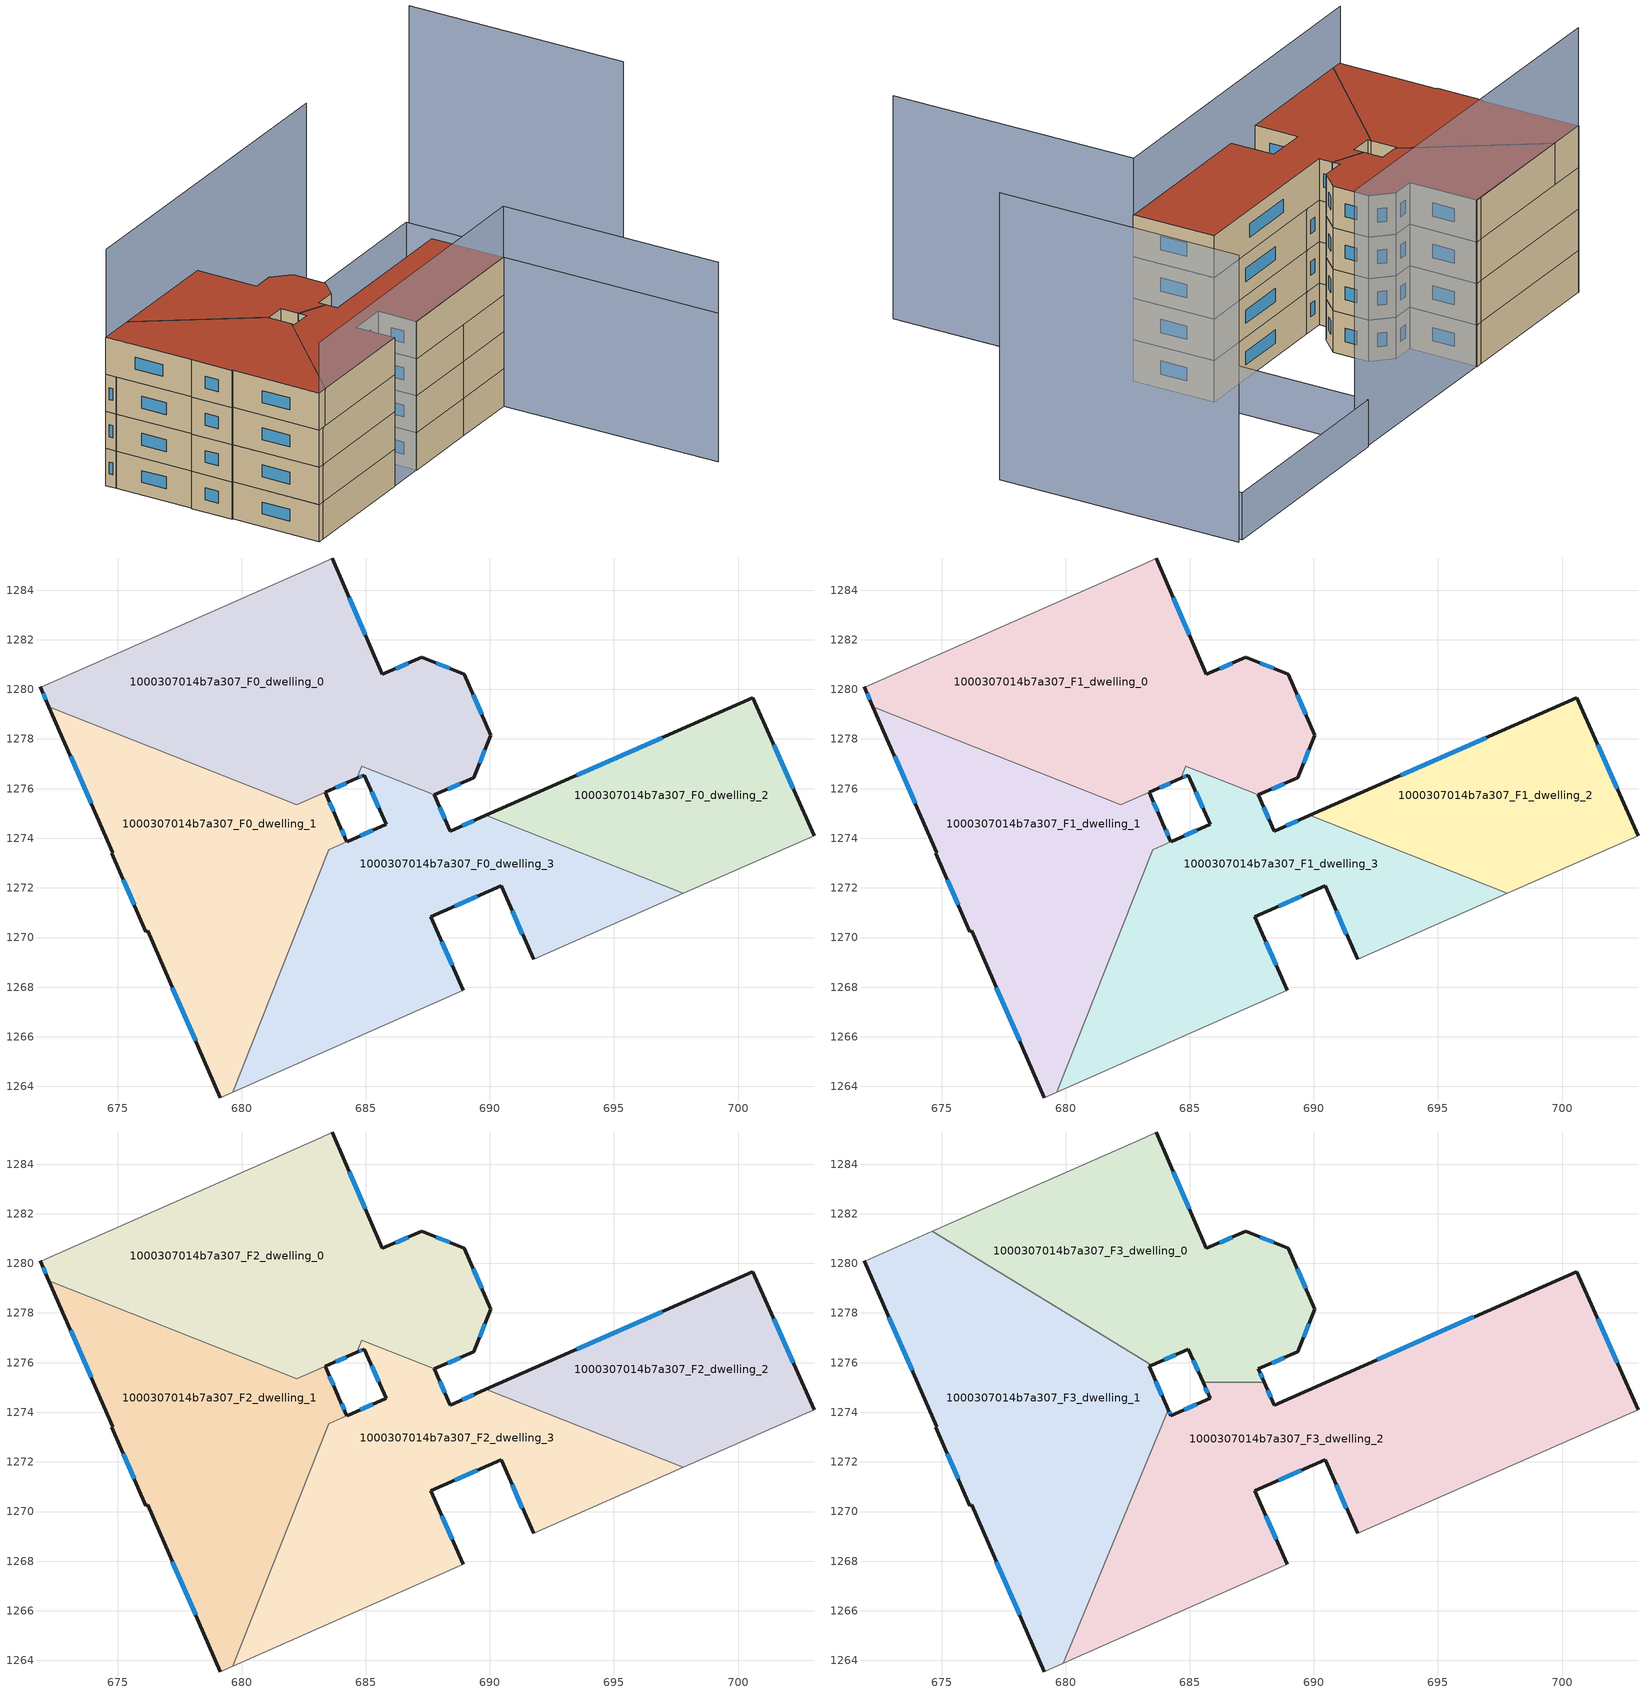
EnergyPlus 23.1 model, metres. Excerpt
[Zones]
1000307014b7a307_F0_dwelling_0
 floor ground (EU_floor_Construction): 688.96,1280.62 690.03,1278.15 689.35,1276.44 687.77,1275.75 684.84,1276.91 684.64,1276.41 682.23,1275.34 672.23,1279.3 671.87,1280.11 671.91,1280.09 683.18,1285.07 683.64,1285.28 685.66,1280.6 687.25,1281.29 z0
 wall outside (EU_wall_Construction): 671.87,1280.11 672.23,1279.3 / 687.77,1275.75 689.35,1276.44 690.03,1278.15 688.96,1280.62 687.25,1281.29 685.66,1280.6 683.64,1285.28 / 683.36,1275.85 684.64,1276.41 z0:3
 wall adiabatic (EU_wall_Construction): 683.64,1285.28 683.18,1285.07 671.91,1280.09 671.87,1280.11 z0:3
 wall to 1000307014b7a307_F0_dwelling_3 (EU_wall_Construction): 684.64,1276.41 684.84,1276.91 687.77,1275.75 z0:3
 wall to 1000307014b7a307_F0_dwelling_1 (EU_wall_Construction): 672.23,1279.3 682.22,1275.34 / 682.23,1275.34 683.36,1275.85 z0:3
 window (EU_Window_Construction): 671.99,1279.84 672.11,1279.58 / 684.97,1282.19 684.33,1283.69 / 686.71,1281.06 686.2,1280.84 / 688.38,1280.85 687.83,1281.06 / 689.67,1278.99 689.33,1279.78 / 689.59,1277.02 689.8,1277.57 / 688.31,1275.98 688.81,1276.2 / 683.8,1276.04 684.21,1276.22 z1.02:1.98
1000307014b7a307_F0_dwelling_1
 floor ground (EU_floor_Construction): 683.36,1275.85 683.87,1274.69 683.92,1274.59 684.24,1273.86 683.5,1273.53 679.64,1263.77 679.14,1263.55 676.21,1270.27 676.13,1270.24 674.76,1273.39 674.81,1273.41 672.23,1279.3 682.23,1275.34 z0
 wall outside (EU_wall_Construction): 684.24,1273.86 683.92,1274.59 683.87,1274.69 683.36,1275.85 / 672.23,1279.3 674.81,1273.41 674.76,1273.39 676.13,1270.24 676.21,1270.27 679.14,1263.55 z0:3
 wall adiabatic (EU_wall_Construction): 679.14,1263.55 679.64,1263.77 z0:3
 wall to 1000307014b7a307_F0_dwelling_3 (EU_wall_Construction): 679.64,1263.77 683.5,1273.53 684.24,1273.86 z0:3
 window (EU_Window_Construction): 683.7,1275.08 683.54,1275.45 / 684.13,1274.11 684.03,1274.34 / 677.21,1267.98 678.14,1265.84 / 675.23,1272.32 675.67,1271.31 / 673.11,1277.3 673.93,1275.42 z1.02:1.98
1000307014b7a307_F0_dwelling_2
 floor ground (EU_floor_Construction): 700.6,1279.67 703.06,1274.11 697.79,1271.78 689.84,1274.93 z0
 wall outside (EU_wall_Construction): 703.06,1274.11 700.6,1279.67 689.84,1274.93 z0:3
 wall adiabatic (EU_wall_Construction): 697.79,1271.78 703.06,1274.11 z0:3
 wall to 1000307014b7a307_F0_dwelling_3 (EU_wall_Construction): 689.84,1274.93 697.79,1271.78 z0:3
 window (EU_Window_Construction): 696.94,1278.06 693.5,1276.54 / 702.22,1276 701.44,1277.78 z1.02:1.98
1000307014b7a307_F0_dwelling_3
 floor ground (EU_floor_Construction): 697.79,1271.78 691.76,1269.12 690.45,1272.09 687.62,1270.84 688.92,1267.87 679.64,1263.77 683.5,1273.53 685.82,1274.55 684.94,1276.54 684.64,1276.41 684.84,1276.91 687.77,1275.75 688.4,1274.29 689.84,1274.93 z0
 wall outside (EU_wall_Construction): 688.92,1267.87 687.62,1270.84 690.45,1272.09 691.76,1269.12 / 684.64,1276.41 684.94,1276.54 685.82,1274.55 684.24,1273.86 / 689.84,1274.93 688.4,1274.29 687.77,1275.75 z0:3
 wall adiabatic (EU_wall_Construction): 679.64,1263.77 688.92,1267.87 / 691.76,1269.12 697.79,1271.78 z0:3
 window (EU_Window_Construction): 688.58,1271.26 689.49,1271.66 / 688.48,1268.88 688.06,1269.83 / 685.28,1274.32 684.78,1274.1 / 685.24,1275.87 685.52,1275.23 / 684.74,1276.46 684.84,1276.5 / 688.18,1274.79 687.98,1275.25 / 689.35,1274.71 688.89,1274.51 / 690.9,1271.08 691.31,1270.13 z1.02:1.98
1000307014b7a307_F1_dwelling_0
 floor to 1000307014b7a307_F0_dwelling_0 (EU_floor_Construction): 688.96,1280.62 690.03,1278.15 689.35,1276.44 687.77,1275.75 684.84,1276.91 684.64,1276.41 682.22,1275.34 672.23,1279.3 671.87,1280.11 671.91,1280.09 683.18,1285.07 683.64,1285.28 685.66,1280.6 687.25,1281.29 z3
 wall outside (EU_wall_Construction): 671.87,1280.11 672.23,1279.3 / 687.77,1275.75 689.35,1276.44 690.03,1278.15 688.96,1280.62 687.25,1281.29 685.66,1280.6 683.64,1285.28 / 683.36,1275.85 684.64,1276.41 z3:6
 wall adiabatic (EU_wall_Construction): 683.64,1285.28 683.18,1285.07 671.91,1280.09 671.87,1280.11 z3:6
 wall to 1000307014b7a307_F1_dwelling_3 (EU_wall_Construction): 684.64,1276.41 684.84,1276.91 687.77,1275.75 z3:6
 wall to 1000307014b7a307_F1_dwelling_1 (EU_wall_Construction): 672.23,1279.3 682.22,1275.34 / 682.23,1275.34 683.36,1275.85 z3:6
 window (EU_Window_Construction): 671.99,1279.84 672.11,1279.58 / 684.97,1282.19 684.33,1283.69 / 686.71,1281.06 686.2,1280.84 / 688.38,1280.85 687.83,1281.06 / 689.67,1278.99 689.33,1279.78 / 689.59,1277.02 689.8,1277.57 / 688.31,1275.98 688.81,1276.2 / 683.8,1276.04 684.21,1276.22 z4.02:4.98
1000307014b7a307_F1_dwelling_1
 floor to 1000307014b7a307_F0_dwelling_1 (EU_floor_Construction): 683.36,1275.85 683.87,1274.69 683.92,1274.59 684.24,1273.86 683.5,1273.53 679.64,1263.77 679.14,1263.55 676.21,1270.27 676.13,1270.24 674.76,1273.39 674.81,1273.41 672.23,1279.3 682.23,1275.34 z3
 wall outside (EU_wall_Construction): 684.24,1273.86 683.92,1274.59 683.87,1274.69 683.36,1275.85 / 672.23,1279.3 674.81,1273.41 674.76,1273.39 676.13,1270.24 676.21,1270.27 679.14,1263.55 z3:6
 wall adiabatic (EU_wall_Construction): 679.14,1263.55 679.64,1263.77 z3:6
 wall to 1000307014b7a307_F1_dwelling_3 (EU_wall_Construction): 679.64,1263.77 683.5,1273.53 684.24,1273.86 z3:6
 window (EU_Window_Construction): 683.7,1275.08 683.54,1275.45 / 684.13,1274.11 684.03,1274.34 / 677.21,1267.98 678.14,1265.84 / 675.23,1272.32 675.67,1271.31 / 673.11,1277.3 673.93,1275.42 z4.02:4.98
1000307014b7a307_F1_dwelling_2
 floor to 1000307014b7a307_F0_dwelling_2 (EU_floor_Construction): 700.6,1279.67 703.06,1274.11 697.79,1271.78 689.84,1274.93 z3
 wall outside (EU_wall_Construction): 703.06,1274.11 700.6,1279.67 689.84,1274.93 z3:6
 wall adiabatic (EU_wall_Construction): 697.79,1271.78 703.06,1274.11 z3:6
 wall to 1000307014b7a307_F1_dwelling_3 (EU_wall_Construction): 689.84,1274.93 697.79,1271.78 z3:6
 window (EU_Window_Construction): 696.94,1278.06 693.5,1276.54 / 702.22,1276 701.44,1277.78 z4.02:4.98
1000307014b7a307_F1_dwelling_3
 floor to 1000307014b7a307_F0_dwelling_3 (EU_floor_Construction): 697.79,1271.78 691.76,1269.12 690.45,1272.09 687.62,1270.84 688.92,1267.87 679.64,1263.77 683.5,1273.53 685.82,1274.55 684.94,1276.54 684.64,1276.41 684.84,1276.91 687.77,1275.75 688.4,1274.29 689.84,1274.93 z3
 wall outside (EU_wall_Construction): 688.92,1267.87 687.62,1270.84 690.45,1272.09 691.76,1269.12 / 684.64,1276.41 684.94,1276.54 685.82,1274.55 684.24,1273.86 / 689.84,1274.93 688.4,1274.29 687.77,1275.75 z3:6
 wall adiabatic (EU_wall_Construction): 679.64,1263.77 688.92,1267.87 / 691.76,1269.12 697.79,1271.78 z3:6
 window (EU_Window_Construction): 688.58,1271.26 689.49,1271.66 / 688.48,1268.88 688.06,1269.83 / 685.28,1274.32 684.78,1274.1 / 685.24,1275.87 685.52,1275.23 / 684.74,1276.46 684.84,1276.5 / 688.18,1274.79 687.98,1275.25 / 689.35,1274.71 688.89,1274.51 / 690.9,1271.08 691.31,1270.13 z4.02:4.98
1000307014b7a307_F2_dwelling_0
 floor to 1000307014b7a307_F1_dwelling_0 (EU_floor_Construction): 688.96,1280.62 690.03,1278.15 689.35,1276.44 687.77,1275.75 684.84,1276.91 684.64,1276.41 682.22,1275.34 672.23,1279.3 671.87,1280.11 671.91,1280.09 683.18,1285.07 683.64,1285.28 685.66,1280.6 687.25,1281.29 z6
 wall outside (EU_wall_Construction): 671.87,1280.11 672.23,1279.3 / 687.77,1275.75 689.35,1276.44 690.03,1278.15 688.96,1280.62 687.25,1281.29 685.66,1280.6 683.64,1285.28 / 683.36,1275.85 684.64,1276.41 z6:9
 wall adiabatic (EU_wall_Construction): 683.64,1285.28 683.18,1285.07 671.91,1280.09 671.87,1280.11 z6:9
 wall to 1000307014b7a307_F2_dwelling_3 (EU_wall_Construction): 684.64,1276.41 684.84,1276.91 687.77,1275.75 z6:9
 wall to 1000307014b7a307_F2_dwelling_1 (EU_wall_Construction): 672.23,1279.3 682.22,1275.34 / 682.23,1275.34 683.36,1275.85 z6:9
 window (EU_Window_Construction): 671.99,1279.84 672.11,1279.58 / 684.97,1282.19 684.33,1283.69 / 686.71,1281.06 686.2,1280.84 / 688.38,1280.85 687.83,1281.06 / 689.67,1278.99 689.33,1279.78 / 689.59,1277.02 689.8,1277.57 / 688.31,1275.98 688.81,1276.2 / 683.8,1276.04 684.21,1276.22 z7.02:7.98
1000307014b7a307_F2_dwelling_1
 floor to 1000307014b7a307_F1_dwelling_1 (EU_floor_Construction): 683.36,1275.85 683.87,1274.69 683.92,1274.59 684.24,1273.86 683.5,1273.53 679.64,1263.77 679.14,1263.55 676.21,1270.27 676.13,1270.24 674.76,1273.39 674.81,1273.41 672.23,1279.3 682.23,1275.34 z6
 wall outside (EU_wall_Construction): 684.24,1273.86 683.92,1274.59 683.87,1274.69 683.36,1275.85 / 672.23,1279.3 674.81,1273.41 674.76,1273.39 676.13,1270.24 676.21,1270.27 679.14,1263.55 z6:9
 wall adiabatic (EU_wall_Construction): 679.14,1263.55 679.64,1263.77 z6:9
 wall to 1000307014b7a307_F2_dwelling_3 (EU_wall_Construction): 679.64,1263.77 683.5,1273.53 684.24,1273.86 z6:9
 window (EU_Window_Construction): 683.7,1275.08 683.54,1275.45 / 684.13,1274.11 684.03,1274.34 / 677.21,1267.98 678.14,1265.84 / 675.23,1272.32 675.67,1271.31 / 673.11,1277.3 673.93,1275.42 z7.02:7.98
1000307014b7a307_F2_dwelling_2
 floor to 1000307014b7a307_F1_dwelling_2 (EU_floor_Construction): 700.6,1279.67 703.06,1274.11 697.79,1271.78 689.84,1274.93 z6
 wall outside (EU_wall_Construction): 703.06,1274.11 700.6,1279.67 689.84,1274.93 z6:9
 wall adiabatic (EU_wall_Construction): 697.79,1271.78 703.06,1274.11 z6:9
 wall to 1000307014b7a307_F2_dwelling_3 (EU_wall_Construction): 689.84,1274.93 697.79,1271.78 z6:9
 window (EU_Window_Construction): 696.94,1278.06 693.5,1276.54 / 702.22,1276 701.44,1277.78 z7.02:7.98
1000307014b7a307_F2_dwelling_3
 floor to 1000307014b7a307_F1_dwelling_3 (EU_floor_Construction): 697.79,1271.78 691.76,1269.12 690.45,1272.09 687.62,1270.84 688.92,1267.87 679.64,1263.77 683.5,1273.53 685.82,1274.55 684.94,1276.54 684.64,1276.41 684.84,1276.91 687.77,1275.75 688.4,1274.29 689.84,1274.93 z6
 wall outside (EU_wall_Construction): 688.92,1267.87 687.62,1270.84 690.45,1272.09 691.76,1269.12 / 684.64,1276.41 684.94,1276.54 685.82,1274.55 684.24,1273.86 / 689.84,1274.93 688.4,1274.29 687.77,1275.75 z6:9
 wall adiabatic (EU_wall_Construction): 679.64,1263.77 688.92,1267.87 / 691.76,1269.12 697.79,1271.78 z6:9
 window (EU_Window_Construction): 688.58,1271.26 689.49,1271.66 / 688.48,1268.88 688.06,1269.83 / 685.28,1274.32 684.78,1274.1 / 685.24,1275.87 685.52,1275.23 / 684.74,1276.46 684.84,1276.5 / 688.18,1274.79 687.98,1275.25 / 689.35,1274.71 688.89,1274.51 / 690.9,1271.08 691.31,1270.13 z7.02:7.98
1000307014b7a307_F3_dwelling_0
 floor to 1000307014b7a307_F2_dwelling_0 (EU_floor_Construction): 688.96,1280.62 690.03,1278.15 689.35,1276.44 687.77,1275.75 684.84,1276.91 684.64,1276.41 683.46,1275.89 674.62,1281.29 683.18,1285.07 683.64,1285.28 685.66,1280.6 687.25,1281.29 z9
 floor to 1000307014b7a307_F2_dwelling_3 (EU_floor_Construction): 687.77,1275.75 688,1275.2 685.53,1275.2 684.94,1276.54 684.64,1276.41 684.84,1276.91 z9
 wall outside (EU_wall_Construction): 688.01,1275.2 687.77,1275.75 689.35,1276.44 690.03,1278.15 688.96,1280.62 687.25,1281.29 685.66,1280.6 683.64,1285.28 / 683.46,1275.89 684.94,1276.54 685.53,1275.2 z9:12
 wall adiabatic (EU_wall_Construction): 683.64,1285.28 683.18,1285.07 674.62,1281.29 z9:12
 wall to 1000307014b7a307_F3_dwelling_2 (EU_wall_Construction): 685.53,1275.2 688,1275.2 z9:12
 wall to 1000307014b7a307_F3_dwelling_1 (EU_wall_Construction): 674.62,1281.29 683.46,1275.89 z9:12
 window (EU_Window_Construction): 688.31,1275.98 688.81,1276.2 / 687.92,1275.39 687.85,1275.56 / 685.14,1276.09 685.33,1275.66 / 683.97,1276.11 684.44,1276.32 / 684.97,1282.19 684.33,1283.69 / 686.71,1281.06 686.2,1280.84 / 688.38,1280.85 687.83,1281.06 / 689.67,1278.99 689.33,1279.78 / 689.59,1277.02 689.8,1277.57 z10.02:10.98
 roof outside (EU_roof_Construction): 689.35,1276.44 690.03,1278.15 688.96,1280.62 687.25,1281.29 685.66,1280.6 683.64,1285.28 683.18,1285.07 674.62,1281.29 683.46,1275.89 684.94,1276.54 685.53,1275.2 688.01,1275.2 687.77,1275.75 z12
1000307014b7a307_F3_dwelling_1
 floor to 1000307014b7a307_F2_dwelling_0 (EU_floor_Construction): 683.46,1275.89 683.36,1275.85 682.22,1275.34 672.23,1279.3 671.87,1280.11 671.91,1280.09 674.62,1281.29 z9
 floor to 1000307014b7a307_F2_dwelling_1 (EU_floor_Construction): 683.36,1275.85 683.87,1274.69 683.9,1274.63 684.13,1274.1 683.99,1273.75 683.5,1273.53 681.18,1267.68 679.14,1263.55 676.21,1270.27 676.13,1270.24 674.76,1273.39 674.81,1273.41 672.23,1279.3 682.23,1275.34 z9; 681.18,1267.68 679.64,1263.77 679.14,1263.55 z9
 floor to 1000307014b7a307_F2_dwelling_3 (EU_floor_Construction): 682.95,1271.25 679.9,1263.88 679.64,1263.77 681.18,1267.68 z9; 683.99,1273.75 682.95,1271.25 681.18,1267.68 683.5,1273.53 z9
 wall outside (EU_wall_Construction): 671.87,1280.11 674.81,1273.41 674.76,1273.39 676.13,1270.24 676.21,1270.27 679.14,1263.55 / 684.13,1274.1 683.36,1275.85 683.46,1275.89 z9:12
 wall adiabatic (EU_wall_Construction): 674.62,1281.29 671.91,1280.09 671.87,1280.11 / 679.14,1263.55 679.9,1263.88 z9:12
 wall to 1000307014b7a307_F3_dwelling_2 (EU_wall_Construction): 679.9,1263.88 684.13,1274.1 z9:12
 window (EU_Window_Construction): 675.23,1272.32 675.67,1271.31 / 672.87,1277.83 673.81,1275.69 / 683.87,1274.69 683.63,1275.25 / 677.21,1267.98 678.14,1265.84 z10.02:10.98
 roof outside (EU_roof_Construction): 679.9,1263.88 684.13,1274.1 683.36,1275.85 683.46,1275.89 674.62,1281.29 671.91,1280.09 671.87,1280.11 674.81,1273.41 674.76,1273.39 676.13,1270.24 676.21,1270.27 679.14,1263.55 z12
1000307014b7a307_F3_dwelling_2
 floor to 1000307014b7a307_F2_dwelling_1 (EU_floor_Construction): 684.13,1274.1 684.24,1273.86 683.99,1273.75 z9
 floor to 1000307014b7a307_F2_dwelling_3 (EU_floor_Construction): 697.79,1271.78 691.76,1269.12 690.45,1272.09 687.62,1270.84 688.92,1267.87 679.9,1263.88 683.99,1273.75 685.82,1274.55 685.53,1275.2 688,1275.2 688.4,1274.29 689.84,1274.93 z9
 floor to 1000307014b7a307_F2_dwelling_2 (EU_floor_Construction): 700.6,1279.67 703.06,1274.11 697.79,1271.78 689.84,1274.93 z9
 wall outside (EU_wall_Construction): 703.06,1274.11 700.6,1279.67 688.4,1274.29 688.01,1275.2 / 688.92,1267.87 687.62,1270.84 690.45,1272.09 691.76,1269.12 / 684.13,1274.1 684.24,1273.86 / 685.53,1275.2 685.82,1274.55 684.24,1273.86 z9:12
 wall adiabatic (EU_wall_Construction): 691.76,1269.12 703.06,1274.11 / 679.9,1263.88 688.92,1267.87 z9:12
 window (EU_Window_Construction): 702.22,1276 701.44,1277.78 / 690.9,1271.08 691.31,1270.13 / 688.58,1271.26 689.49,1271.66 / 688.48,1268.88 688.06,1269.83 / 684.17,1274.02 684.2,1273.94 / 685.28,1274.32 684.78,1274.1 / 685.63,1274.98 685.72,1274.77 / 688.27,1274.6 688.14,1274.89 / 696.45,1277.84 692.55,1276.12 z10.02:10.98
 roof outside (EU_roof_Construction): 703.06,1274.11 700.6,1279.67 688.4,1274.29 688.01,1275.2 685.53,1275.2 685.82,1274.55 684.24,1273.86 684.13,1274.1 679.9,1263.88 688.92,1267.87 687.62,1270.84 690.45,1272.09 691.76,1269.12 z12
shading: 679.08,1263.53 703.06,1274.15 / 703.06,1274.15 710.41,1257.56 z0:16.1; 710.4,1257.56 703.06,1274.11 z0:12; 710.92,1297.34 718.25,1280.81 / 718.25,1280.81 703.61,1274.31 / 703.61,1274.31 696.27,1290.84 / 696.27,1290.84 710.92,1297.34 z0:3.4; 718.57,1280.94 711.27,1297.46 z0:20.7; 697.7,1291.34 671.91,1280.09 z0:19.1
[Building]
EU S2 Campaign: North Axis=0; Terrain=City; Solar Distribution=FullExterior
[Site:Location]
Vienna: Latitude=48; Longitude=16.5; Time Zone=1; Elevation=183
[SizingPeriod:WeatherFileDays]
AnnualSizingPeriod: Begin Month=1; Begin Day of Month=1; End Month=12; End Day of Month=31; Day of Week for Start Day=Monday; Use Weather File Daylight Saving Period=No; Use Weather File Rain and Snow Indicators=No
[MATERIAL]
EU_InternalMass_Material: Roughness=MediumRough; Thickness=0.1; Conductivity=1; Density=1800; Specific Heat=900; Thermal Absorptance=0.9; Solar Absorptance=0.7; Visible Absorptance=0.7
[MATERIAL:NOMASS] Roughness=MediumRough; Thermal Absorptance=0.9; Solar Absorptance=0.7; Visible Absorptance=0.7
Name | Thermal Resistance
EU_wall_NoMass | 0.942466
EU_roof_NoMass | 0.551687
EU_floor_NoMass | 0.66527
[WINDOWMATERIAL:SIMPLEGLAZINGSYSTEM]
EU_Window_SimpleGlazing: UFactor=2.03367; Solar Heat Gain Coefficient=0.65; Visible Transmittance=0.65
[CONSTRUCTION]
EU_wall_Construction: EU_wall_NoMass
EU_roof_Construction: EU_roof_NoMass
EU_floor_Construction: EU_floor_NoMass
EU_Window_Construction: EU_Window_SimpleGlazing
EU_InternalMass_Construction: EU_InternalMass_Material
[ZONE] Type=1; Multiplier=1; Ceiling Height=autocalculate; Floor Area=autocalculate; Part of Total Floor Area=Yes
Name | Volume
1000307014b7a307_F0_dwelling_0; 1000307014b7a307_F1_dwelling_0; 1000307014b7a307_F2_dwelling_0 | 288.527
1000307014b7a307_F3_dwelling_0 | 232.003
1000307014b7a307_F0_dwelling_1; 1000307014b7a307_F1_dwelling_1; 1000307014b7a307_F2_dwelling_1 | 239.17
1000307014b7a307_F3_dwelling_1 | 313.226
1000307014b7a307_F0_dwelling_2 | 159.931
1000307014b7a307_F1_dwelling_2; 1000307014b7a307_F2_dwelling_2 | 159.932
1000307014b7a307_F3_dwelling_2 | 394.471
1000307014b7a307_F0_dwelling_3 | 252.087
1000307014b7a307_F1_dwelling_3; 1000307014b7a307_F2_dwelling_3 | 252.089
[INTERNALMASS] Construction=EU_InternalMass_Construction
Name | Zone or ZoneList | Surface Area
1000307014b7a307_F0_dwelling_0_EU_InternalMass | 1000307014b7a307_F0_dwelling_0 | 96.175
1000307014b7a307_F0_dwelling_1_EU_InternalMass | 1000307014b7a307_F0_dwelling_1 | 79.7222
1000307014b7a307_F0_dwelling_2_EU_InternalMass | 1000307014b7a307_F0_dwelling_2 | 53.3107
1000307014b7a307_F0_dwelling_3_EU_InternalMass | 1000307014b7a307_F0_dwelling_3 | 84.0291
1000307014b7a307_F1_dwelling_0_EU_InternalMass | 1000307014b7a307_F1_dwelling_0 | 96.175
1000307014b7a307_F1_dwelling_1_EU_InternalMass | 1000307014b7a307_F1_dwelling_1 | 79.7222
1000307014b7a307_F1_dwelling_2_EU_InternalMass | 1000307014b7a307_F1_dwelling_2 | 53.3107
1000307014b7a307_F1_dwelling_3_EU_InternalMass | 1000307014b7a307_F1_dwelling_3 | 84.0291
1000307014b7a307_F2_dwelling_0_EU_InternalMass | 1000307014b7a307_F2_dwelling_0 | 96.175
1000307014b7a307_F2_dwelling_1_EU_InternalMass | 1000307014b7a307_F2_dwelling_1 | 79.7222
1000307014b7a307_F2_dwelling_2_EU_InternalMass | 1000307014b7a307_F2_dwelling_2 | 53.3107
1000307014b7a307_F2_dwelling_3_EU_InternalMass | 1000307014b7a307_F2_dwelling_3 | 84.0291
1000307014b7a307_F3_dwelling_0_EU_InternalMass | 1000307014b7a307_F3_dwelling_0 | 77.3348
1000307014b7a307_F3_dwelling_1_EU_InternalMass | 1000307014b7a307_F3_dwelling_1 | 104.411
1000307014b7a307_F3_dwelling_2_EU_InternalMass | 1000307014b7a307_F3_dwelling_2 | 131.493
[OTHEREQUIPMENT] Fuel Type=Electricity; Design Level Calculation Method=Watts/Area; Power per Zone Floor Area=1; Fraction Latent=0; Fraction Radiant=0; Fraction Lost=0; Carbon Dioxide Generation Rate=0; EndUse Subcategory=EU_Step8_InternalGains
Name | Zone or ZoneList or Space or SpaceList | Schedule
EU_Step8_InternalGain_1000307014b7a307_F0_dwelling_0_f000 | 1000307014b7a307_F0_dwelling_0 | EU_Step8_GainSchedule_1000307014b7a307_F0_dwelling_0_f000
EU_Step8_InternalGain_1000307014b7a307_F0_dwelling_1_f000 | 1000307014b7a307_F0_dwelling_1 | EU_Step8_GainSchedule_1000307014b7a307_F0_dwelling_1_f000
EU_Step8_InternalGain_1000307014b7a307_F0_dwelling_2_f000 | 1000307014b7a307_F0_dwelling_2 | EU_Step8_GainSchedule_1000307014b7a307_F0_dwelling_2_f000
EU_Step8_InternalGain_1000307014b7a307_F0_dwelling_3_f000 | 1000307014b7a307_F0_dwelling_3 | EU_Step8_GainSchedule_1000307014b7a307_F0_dwelling_3_f000
EU_Step8_InternalGain_1000307014b7a307_F1_dwelling_0_f000 | 1000307014b7a307_F1_dwelling_0 | EU_Step8_GainSchedule_1000307014b7a307_F1_dwelling_0_f000
EU_Step8_InternalGain_1000307014b7a307_F1_dwelling_1_f000 | 1000307014b7a307_F1_dwelling_1 | EU_Step8_GainSchedule_1000307014b7a307_F1_dwelling_1_f000
EU_Step8_InternalGain_1000307014b7a307_F1_dwelling_2_f000 | 1000307014b7a307_F1_dwelling_2 | EU_Step8_GainSchedule_1000307014b7a307_F1_dwelling_2_f000
EU_Step8_InternalGain_1000307014b7a307_F1_dwelling_3_f000 | 1000307014b7a307_F1_dwelling_3 | EU_Step8_GainSchedule_1000307014b7a307_F1_dwelling_3_f000
EU_Step8_InternalGain_1000307014b7a307_F2_dwelling_0_f000 | 1000307014b7a307_F2_dwelling_0 | EU_Step8_GainSchedule_1000307014b7a307_F2_dwelling_0_f000
EU_Step8_InternalGain_1000307014b7a307_F2_dwelling_1_f000 | 1000307014b7a307_F2_dwelling_1 | EU_Step8_GainSchedule_1000307014b7a307_F2_dwelling_1_f000
EU_Step8_InternalGain_1000307014b7a307_F2_dwelling_2_f000 | 1000307014b7a307_F2_dwelling_2 | EU_Step8_GainSchedule_1000307014b7a307_F2_dwelling_2_f000
EU_Step8_InternalGain_1000307014b7a307_F2_dwelling_3_f000 | 1000307014b7a307_F2_dwelling_3 | EU_Step8_GainSchedule_1000307014b7a307_F2_dwelling_3_f000
EU_Step8_InternalGain_1000307014b7a307_F3_dwelling_0_f000 | 1000307014b7a307_F3_dwelling_0 | EU_Step8_GainSchedule_1000307014b7a307_F3_dwelling_0_f000
EU_Step8_InternalGain_1000307014b7a307_F3_dwelling_1_f000 | 1000307014b7a307_F3_dwelling_1 | EU_Step8_GainSchedule_1000307014b7a307_F3_dwelling_1_f000
EU_Step8_InternalGain_1000307014b7a307_F3_dwelling_2_f000 | 1000307014b7a307_F3_dwelling_2 | EU_Step8_GainSchedule_1000307014b7a307_F3_dwelling_2_f000
[ZONEVENTILATION:DESIGNFLOWRATE] Schedule=EU_AlwaysOn; Design Flow Rate Calculation Method=AirChanges/Hour; Air Changes per Hour=0.530523; Ventilation Type=Natural; Fan Pressure Rise=0; Fan Total Efficiency=1; Constant Term Coefficient=1; Temperature Term Coefficient=0; Velocity Term Coefficient=0; Velocity Squared Term Coefficient=0; Minimum Indoor Temperature=-100; Maximum Indoor Temperature=100; Delta Temperature=-100; Minimum Outdoor Temperature=-100; Maximum Outdoor Temperature=100; Maximum Wind Speed=40
Name | Zone or ZoneList or Space or SpaceList
EU_ConstantAir_1000307014b7a307_F0_dwelling_0 | 1000307014b7a307_F0_dwelling_0
EU_ConstantAir_1000307014b7a307_F0_dwelling_1 | 1000307014b7a307_F0_dwelling_1
EU_ConstantAir_1000307014b7a307_F0_dwelling_2 | 1000307014b7a307_F0_dwelling_2
EU_ConstantAir_1000307014b7a307_F0_dwelling_3 | 1000307014b7a307_F0_dwelling_3
EU_ConstantAir_1000307014b7a307_F1_dwelling_0 | 1000307014b7a307_F1_dwelling_0
EU_ConstantAir_1000307014b7a307_F1_dwelling_1 | 1000307014b7a307_F1_dwelling_1
EU_ConstantAir_1000307014b7a307_F1_dwelling_2 | 1000307014b7a307_F1_dwelling_2
EU_ConstantAir_1000307014b7a307_F1_dwelling_3 | 1000307014b7a307_F1_dwelling_3
EU_ConstantAir_1000307014b7a307_F2_dwelling_0 | 1000307014b7a307_F2_dwelling_0
EU_ConstantAir_1000307014b7a307_F2_dwelling_1 | 1000307014b7a307_F2_dwelling_1
EU_ConstantAir_1000307014b7a307_F2_dwelling_2 | 1000307014b7a307_F2_dwelling_2
EU_ConstantAir_1000307014b7a307_F2_dwelling_3 | 1000307014b7a307_F2_dwelling_3
EU_ConstantAir_1000307014b7a307_F3_dwelling_0 | 1000307014b7a307_F3_dwelling_0
EU_ConstantAir_1000307014b7a307_F3_dwelling_1 | 1000307014b7a307_F3_dwelling_1
EU_ConstantAir_1000307014b7a307_F3_dwelling_2 | 1000307014b7a307_F3_dwelling_2
[HVACTEMPLATE:THERMOSTAT] Constant Heating Setpoint=20; Constant Cooling Setpoint=50
EU_HeatOnly_1000307014b7a307_F0_dwelling_0; EU_HeatOnly_1000307014b7a307_F0_dwelling_1; EU_HeatOnly_1000307014b7a307_F0_dwelling_2; EU_HeatOnly_1000307014b7a307_F0_dwelling_3; EU_HeatOnly_1000307014b7a307_F1_dwelling_0; EU_HeatOnly_1000307014b7a307_F1_dwelling_1; EU_HeatOnly_1000307014b7a307_F1_dwelling_2; EU_HeatOnly_1000307014b7a307_F1_dwelling_3; EU_HeatOnly_1000307014b7a307_F2_dwelling_0; EU_HeatOnly_1000307014b7a307_F2_dwelling_1; EU_HeatOnly_1000307014b7a307_F2_dwelling_2; EU_HeatOnly_1000307014b7a307_F2_dwelling_3; EU_HeatOnly_1000307014b7a307_F3_dwelling_0; EU_HeatOnly_1000307014b7a307_F3_dwelling_1; EU_HeatOnly_1000307014b7a307_F3_dwelling_2
[HVACTEMPLATE:ZONE:IDEALLOADSAIRSYSTEM] System Availability Schedule=EU_AlwaysOn; Maximum Heating Supply Air Temperature=50; Minimum Cooling Supply Air Temperature=13; Maximum Heating Supply Air Humidity Ratio=0.0156; Minimum Cooling Supply Air Humidity Ratio=0.0077; Heating Limit=NoLimit; Cooling Limit=NoLimit; Heating Availability Schedule=EU_AlwaysOn; Cooling Availability Schedule=EU_CoolingOff; Dehumidification Control Type=ConstantSensibleHeatRatio; Cooling Sensible Heat Ratio=0.7; Dehumidification Setpoint=60; Humidification Control Type=None; Humidification Setpoint=30; Outdoor Air Method=None; Outdoor Air Flow Rate per Person=0.00944; Outdoor Air Flow Rate per Zone Floor Area=0; Outdoor Air Flow Rate per Zone=0; Demand Controlled Ventilation Type=None; Outdoor Air Economizer Type=NoEconomizer; Heat Recovery Type=None; Sensible Heat Recovery Effectiveness=0.7; Latent Heat Recovery Effectiveness=0.65
Name | Template Thermostat
1000307014b7a307_F0_dwelling_0 | EU_HeatOnly_1000307014b7a307_F0_dwelling_0
1000307014b7a307_F0_dwelling_1 | EU_HeatOnly_1000307014b7a307_F0_dwelling_1
1000307014b7a307_F0_dwelling_2 | EU_HeatOnly_1000307014b7a307_F0_dwelling_2
1000307014b7a307_F0_dwelling_3 | EU_HeatOnly_1000307014b7a307_F0_dwelling_3
1000307014b7a307_F1_dwelling_0 | EU_HeatOnly_1000307014b7a307_F1_dwelling_0
1000307014b7a307_F1_dwelling_1 | EU_HeatOnly_1000307014b7a307_F1_dwelling_1
1000307014b7a307_F1_dwelling_2 | EU_HeatOnly_1000307014b7a307_F1_dwelling_2
1000307014b7a307_F1_dwelling_3 | EU_HeatOnly_1000307014b7a307_F1_dwelling_3
1000307014b7a307_F2_dwelling_0 | EU_HeatOnly_1000307014b7a307_F2_dwelling_0
1000307014b7a307_F2_dwelling_1 | EU_HeatOnly_1000307014b7a307_F2_dwelling_1
1000307014b7a307_F2_dwelling_2 | EU_HeatOnly_1000307014b7a307_F2_dwelling_2
1000307014b7a307_F2_dwelling_3 | EU_HeatOnly_1000307014b7a307_F2_dwelling_3
1000307014b7a307_F3_dwelling_0 | EU_HeatOnly_1000307014b7a307_F3_dwelling_0
1000307014b7a307_F3_dwelling_1 | EU_HeatOnly_1000307014b7a307_F3_dwelling_1
1000307014b7a307_F3_dwelling_2 | EU_HeatOnly_1000307014b7a307_F3_dwelling_2
[SIZING:ZONE] Zone Cooling Design Supply Air Temperature Input Method=SupplyAirTemperature; Zone Cooling Design Supply Air Temperature=13; Zone Heating Design Supply Air Temperature Input Method=SupplyAirTemperature; Zone Heating Design Supply Air Temperature=50; Zone Cooling Design Supply Air Humidity Ratio=0.008; Zone Heating Design Supply Air Humidity Ratio=0.008; Cooling Design Air Flow Method=DesignDay; Cooling Design Air Flow Rate=0; Cooling Minimum Air Flow per Zone Floor Area=0.000762; Cooling Minimum Air Flow=0; Cooling Minimum Air Flow Fraction=0.2; Heating Design Air Flow Method=DesignDay; Heating Design Air Flow Rate=0; Heating Maximum Air Flow per Zone Floor Area=0.002032; Heating Maximum Air Flow=0.141576; Heating Maximum Air Flow Fraction=0.3; Account for Dedicated Outdoor Air System=No; Dedicated Outdoor Air System Control Strategy=NeutralSupplyAir; Dedicated Outdoor Air Low Setpoint Temperature for Design=autosize; Dedicated Outdoor Air High Setpoint Temperature for Design=autosize; Zone Load Sizing Method=Sensible Load Only No Latent Load; Zone Latent Cooling Design Supply Air Humidity Ratio Input Method=HumidityRatioDifference; Zone Cooling Design Supply Air Humidity Ratio Difference=0.005; Zone Latent Heating Design Supply Air Humidity Ratio Input Method=HumidityRatioDifference; Zone Humidification Design Supply Air Humidity Ratio Difference=0.005
1000307014b7a307_F0_dwelling_0; 1000307014b7a307_F0_dwelling_1; 1000307014b7a307_F0_dwelling_2; 1000307014b7a307_F0_dwelling_3; 1000307014b7a307_F1_dwelling_0; 1000307014b7a307_F1_dwelling_1; 1000307014b7a307_F1_dwelling_2; 1000307014b7a307_F1_dwelling_3; 1000307014b7a307_F2_dwelling_0; 1000307014b7a307_F2_dwelling_1; 1000307014b7a307_F2_dwelling_2; 1000307014b7a307_F2_dwelling_3; 1000307014b7a307_F3_dwelling_0; 1000307014b7a307_F3_dwelling_1; 1000307014b7a307_F3_dwelling_2
[SCHEDULE:CONSTANT]
Name | Hourly Value
EU_AlwaysOn | 1
EU_CoolingOff | 0
[SCHEDULE:FILE] Column Number=1; Rows to Skip at Top=0; Number of Hours of Data=8760; Column Separator=Comma; Interpolate to Timestep=No; Minutes per Item=60; Adjust Schedule for Daylight Savings=Yes
Name | File
EU_Step8_GainSchedule_1000307014b7a307_F0_dwelling_0_f000 | ../../schedules/1000307014b7a307/1000307014b7a307_F0_dwelling_0_f000_gain.csv
EU_Step8_GainSchedule_1000307014b7a307_F0_dwelling_1_f000 | ../../schedules/1000307014b7a307/1000307014b7a307_F0_dwelling_1_f000_gain.csv
EU_Step8_GainSchedule_1000307014b7a307_F0_dwelling_2_f000 | ../../schedules/1000307014b7a307/1000307014b7a307_F0_dwelling_2_f000_gain.csv
EU_Step8_GainSchedule_1000307014b7a307_F0_dwelling_3_f000 | ../../schedules/1000307014b7a307/1000307014b7a307_F0_dwelling_3_f000_gain.csv
EU_Step8_GainSchedule_1000307014b7a307_F1_dwelling_0_f000 | ../../schedules/1000307014b7a307/1000307014b7a307_F1_dwelling_0_f000_gain.csv
EU_Step8_GainSchedule_1000307014b7a307_F1_dwelling_1_f000 | ../../schedules/1000307014b7a307/1000307014b7a307_F1_dwelling_1_f000_gain.csv
EU_Step8_GainSchedule_1000307014b7a307_F1_dwelling_2_f000 | ../../schedules/1000307014b7a307/1000307014b7a307_F1_dwelling_2_f000_gain.csv
EU_Step8_GainSchedule_1000307014b7a307_F1_dwelling_3_f000 | ../../schedules/1000307014b7a307/1000307014b7a307_F1_dwelling_3_f000_gain.csv
EU_Step8_GainSchedule_1000307014b7a307_F2_dwelling_0_f000 | ../../schedules/1000307014b7a307/1000307014b7a307_F2_dwelling_0_f000_gain.csv
EU_Step8_GainSchedule_1000307014b7a307_F2_dwelling_1_f000 | ../../schedules/1000307014b7a307/1000307014b7a307_F2_dwelling_1_f000_gain.csv
EU_Step8_GainSchedule_1000307014b7a307_F2_dwelling_2_f000 | ../../schedules/1000307014b7a307/1000307014b7a307_F2_dwelling_2_f000_gain.csv
EU_Step8_GainSchedule_1000307014b7a307_F2_dwelling_3_f000 | ../../schedules/1000307014b7a307/1000307014b7a307_F2_dwelling_3_f000_gain.csv
EU_Step8_GainSchedule_1000307014b7a307_F3_dwelling_0_f000 | ../../schedules/1000307014b7a307/1000307014b7a307_F3_dwelling_0_f000_gain.csv
EU_Step8_GainSchedule_1000307014b7a307_F3_dwelling_1_f000 | ../../schedules/1000307014b7a307/1000307014b7a307_F3_dwelling_1_f000_gain.csv
EU_Step8_GainSchedule_1000307014b7a307_F3_dwelling_2_f000 | ../../schedules/1000307014b7a307/1000307014b7a307_F3_dwelling_2_f000_gain.csv
